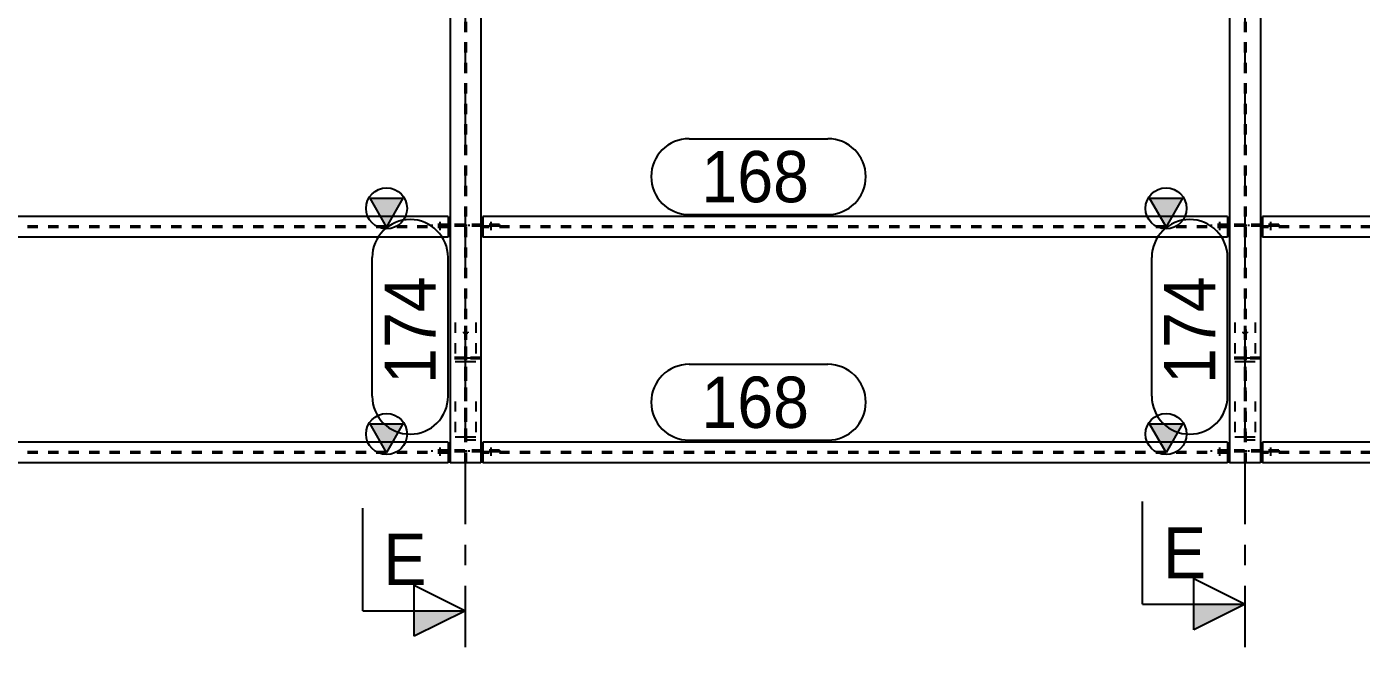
# Model space of a CAD drawing. Header units: millimetres. Extents: x 0 to 594, y 0 to 420.
# Drawn here: x 171.3 to 236.4, y 298.3 to 329.1 of the extents above; entities that cross this region are included whole.
import ezdxf

# ---------------------------------------------------------------- set-up
doc = ezdxf.new("R2010")
doc.units = ezdxf.units.MM
doc.header["$MEASUREMENT"] = 0
for name, pattern in [('XKITLINE00', [0]), ('XKITLINE02', [4, 2, -2]), ('XKITLINE03', [6, 3, -1, 1, -1]), ('XKITLINE04', [3, 0.5, -0.5, 0.5, -0.5, 0.5, -0.5])]:
    doc.linetypes.add(name, pattern=pattern)
for name, color, linetype in [('cut', 7, 'Continuous'), ('grid', 7, 'Continuous'), ('mark', 7, 'Continuous'), ('part1', 7, 'Continuous')]:
    doc.layers.add(name, color=color, linetype=linetype)
doc.styles.add('STYLE_1', font='arial.ttf', dxfattribs={"height": 0.2})

# ---------------------------------------------------------------- blocks, each defined once
blk = doc.blocks.new('*D2234')
at = {"layer": 'part1', "color": 0, "linetype": 'XKITLINE00'}
for p, q in [((1355.291, 1847.476), (1354.491, 1848.876)), ((1354.491, 1848.876), (1356.091, 1848.876)), ((1356.091, 1848.876), (1355.291, 1847.476)), ((1319.191, 1847.976), (1319.191, 1846.976)), ((1358.291, 1847.976), (1319.191, 1847.976)), ((1358.291, 1847.976), (1358.291, 1846.976)), ((1358.291, 1846.976), (1319.191, 1846.976))]:
    blk.add_line(p, q, dxfattribs=at)
at = {"layer": 'part1', "color": 2, "linetype": 'XKITLINE04'}
for p, q in [((1358.291, 1847.504), (1319.191, 1847.504)), ((1358.291, 1847.449), (1319.191, 1847.449))]:
    blk.add_line(p, q, dxfattribs=at)
at = {"layer": 'part1', "color": 0, "linetype": 'XKITLINE00'}
blk.add_circle((1355.291, 1848.376), 1, dxfattribs=at)
at = {"layer": 'part1', "color": 0}
blk.add_solid([(1354.491, 1848.876), (1356.091, 1848.876), (1354.491, 1848.876), (1355.291, 1847.476)], dxfattribs=at)
blk = doc.blocks.new('*D2235')
at = {"layer": 'part1', "color": 0, "linetype": 'XKITLINE00'}
for p, q in [((1355.291, 1858.476), (1354.491, 1859.876)), ((1354.491, 1859.876), (1356.091, 1859.876)), ((1356.091, 1859.876), (1355.291, 1858.476)), ((1319.191, 1858.976), (1319.191, 1857.976)), ((1358.291, 1858.976), (1319.191, 1858.976)), ((1358.291, 1858.976), (1358.291, 1857.976)), ((1358.291, 1857.976), (1319.191, 1857.976))]:
    blk.add_line(p, q, dxfattribs=at)
at = {"layer": 'part1', "color": 2, "linetype": 'XKITLINE04'}
for p, q in [((1358.291, 1858.504), (1319.191, 1858.504)), ((1358.291, 1858.449), (1319.191, 1858.449))]:
    blk.add_line(p, q, dxfattribs=at)
at = {"layer": 'part1', "color": 0, "linetype": 'XKITLINE00'}
blk.add_circle((1355.291, 1859.376), 1, dxfattribs=at)
at = {"layer": 'part1', "color": 0}
blk.add_solid([(1354.491, 1859.876), (1356.091, 1859.876), (1354.491, 1859.876), (1355.291, 1858.476)], dxfattribs=at)
blk = doc.blocks.new('*D2242')
at = {"layer": 'part1', "color": 0, "linetype": 'XKITLINE02'}
blk.add_line((1360.391, 1858.316), (1360.391, 1858.716), dxfattribs=at)
blk.add_line((1360.391, 1858.316), (1360.391, 1858.716), dxfattribs=at)
blk = doc.blocks.new('*D2243')
at = {"layer": 'part1', "color": 2, "linetype": 'XKITLINE04'}
for p, q in [((1359.174, 1858.584), (1359.174, 1858.504)), ((1359.941, 1858.584), (1359.174, 1858.584)), ((1359.941, 1858.504), (1359.174, 1858.504)), ((1359.324, 1858.504), (1359.324, 1858.584)), ((1359.324, 1858.504), (1359.324, 1858.584)), ((1359.891, 1858.584), (1359.891, 1858.504)), ((1359.891, 1858.504), (1359.891, 1858.584)), ((1359.891, 1858.504), (1359.891, 1858.584)), ((1359.941, 1858.504), (1359.941, 1858.584)), ((1360.791, 1858.584), (1359.991, 1858.584)), ((1360.791, 1858.504), (1359.991, 1858.504)), ((1360.791, 1858.584), (1360.791, 1858.504))]:
    blk.add_line(p, q, dxfattribs=at)
at = {"layer": 'part1', "color": 0, "linetype": 'XKITLINE00'}
for p, q in [((1359.991, 1858.584), (1359.891, 1858.584)), ((1359.991, 1858.504), (1359.891, 1858.504)), ((1359.941, 1858.504), (1359.941, 1858.584))]:
    blk.add_line(p, q, dxfattribs=at)
blk = doc.blocks.new('*D2248')
at = {"layer": 'part1', "color": 2, "linetype": 'XKITLINE04'}
for p, q in [((1396.391, 1873.476), (1396.391, 1872.476)), ((1397.081, 1873.476), (1396.391, 1873.476)), ((1397.081, 1873.476), (1397.081, 1872.476)), ((1397.891, 1873.476), (1397.201, 1873.476)), ((1397.201, 1873.476), (1397.201, 1872.476)), ((1397.891, 1873.476), (1397.891, 1846.976)), ((1397.201, 1872.476), (1397.081, 1872.476)), ((1397.109, 1872.476), (1397.109, 1846.976)), ((1397.174, 1872.476), (1397.174, 1846.976))]:
    blk.add_line(p, q, dxfattribs=at)
at = {"layer": 'part1', "color": 0, "linetype": 'XKITLINE00'}
for p, q in [((1396.391, 1872.476), (1396.391, 1846.976)), ((1397.891, 1872.476), (1397.891, 1846.976)), ((1397.141, 1870.476), (1396.341, 1871.876)), ((1396.341, 1871.876), (1397.941, 1871.876)), ((1397.941, 1871.876), (1397.141, 1870.476)), ((1397.891, 1846.976), (1396.391, 1846.976))]:
    blk.add_line(p, q, dxfattribs=at)
blk.add_circle((1397.141, 1871.376), 1, dxfattribs=at)
at = {"layer": 'part1', "color": 0}
blk.add_solid([(1396.341, 1871.876), (1397.941, 1871.876), (1396.341, 1871.876), (1397.141, 1870.476)], dxfattribs=at)
blk = doc.blocks.new('*D2249')
at = {"layer": 'part1', "color": 0, "linetype": 'XKITLINE00'}
for p, q in [((1424.291, 1847.476), (1423.491, 1848.876)), ((1423.491, 1848.876), (1425.091, 1848.876)), ((1425.091, 1848.876), (1424.291, 1847.476)), ((1397.991, 1847.976), (1397.991, 1846.976)), ((1427.291, 1847.976), (1397.991, 1847.976)), ((1427.291, 1847.976), (1427.291, 1846.976)), ((1427.291, 1846.976), (1397.991, 1846.976))]:
    blk.add_line(p, q, dxfattribs=at)
at = {"layer": 'part1', "color": 2, "linetype": 'XKITLINE04'}
for p, q in [((1427.291, 1847.504), (1397.991, 1847.504)), ((1427.291, 1847.449), (1397.991, 1847.449))]:
    blk.add_line(p, q, dxfattribs=at)
at = {"layer": 'part1', "color": 0, "linetype": 'XKITLINE00'}
blk.add_circle((1424.291, 1848.376), 1, dxfattribs=at)
at = {"layer": 'part1', "color": 0}
blk.add_solid([(1423.491, 1848.876), (1425.091, 1848.876), (1423.491, 1848.876), (1424.291, 1847.476)], dxfattribs=at)
blk = doc.blocks.new('*D2250')
at = {"layer": 'part1', "color": 0, "linetype": 'XKITLINE00'}
for p, q in [((1424.291, 1858.476), (1423.491, 1859.876)), ((1423.491, 1859.876), (1425.091, 1859.876)), ((1425.091, 1859.876), (1424.291, 1858.476)), ((1397.991, 1858.976), (1397.991, 1857.976)), ((1427.291, 1858.976), (1397.991, 1858.976)), ((1427.291, 1858.976), (1427.291, 1857.976)), ((1427.291, 1857.976), (1397.991, 1857.976))]:
    blk.add_line(p, q, dxfattribs=at)
at = {"layer": 'part1', "color": 2, "linetype": 'XKITLINE04'}
for p, q in [((1427.291, 1858.504), (1397.991, 1858.504)), ((1427.291, 1858.449), (1397.991, 1858.449))]:
    blk.add_line(p, q, dxfattribs=at)
at = {"layer": 'part1', "color": 0, "linetype": 'XKITLINE00'}
blk.add_circle((1424.291, 1859.376), 1, dxfattribs=at)
at = {"layer": 'part1', "color": 0}
blk.add_solid([(1423.491, 1859.876), (1425.091, 1859.876), (1423.491, 1859.876), (1424.291, 1858.476)], dxfattribs=at)
blk = doc.blocks.new('*D2252')
at = {"layer": 'part1', "color": 0, "linetype": 'XKITLINE02'}
blk.add_line((1395.891, 1847.716), (1395.891, 1847.316), dxfattribs=at)
blk.add_line((1395.891, 1847.716), (1395.891, 1847.316), dxfattribs=at)
blk = doc.blocks.new('*D2253')
at = {"layer": 'part1', "color": 2, "linetype": 'XKITLINE04'}
for p, q in [((1396.291, 1847.584), (1395.491, 1847.584)), ((1395.491, 1847.584), (1395.491, 1847.504)), ((1396.291, 1847.504), (1395.491, 1847.504)), ((1397.109, 1847.584), (1396.341, 1847.584)), ((1396.341, 1847.504), (1396.341, 1847.584)), ((1397.109, 1847.504), (1396.341, 1847.504)), ((1396.391, 1847.584), (1396.391, 1847.504)), ((1396.391, 1847.504), (1396.391, 1847.584)), ((1396.391, 1847.504), (1396.391, 1847.584)), ((1396.959, 1847.504), (1396.959, 1847.584)), ((1396.959, 1847.504), (1396.959, 1847.584)), ((1397.109, 1847.584), (1397.109, 1847.504))]:
    blk.add_line(p, q, dxfattribs=at)
at = {"layer": 'part1', "color": 0, "linetype": 'XKITLINE00'}
for p, q in [((1396.391, 1847.584), (1396.291, 1847.584)), ((1396.391, 1847.504), (1396.291, 1847.504)), ((1396.341, 1847.504), (1396.341, 1847.584))]:
    blk.add_line(p, q, dxfattribs=at)
blk = doc.blocks.new('*D2254')
at = {"layer": 'part1', "color": 2, "linetype": 'XKITLINE04'}
for p, q in [((1397.109, 1852.115), (1396.391, 1852.115)), ((1396.391, 1852.115), (1396.391, 1852.035)), ((1397.109, 1852.035), (1396.391, 1852.035)), ((1396.909, 1852.115), (1396.909, 1852.035)), ((1397.109, 1852.115), (1397.109, 1852.035))]:
    blk.add_line(p, q, dxfattribs=at)
blk = doc.blocks.new('*D2255')
at = {"layer": 'part1', "color": 2, "linetype": 'XKITLINE04'}
for p, q in [((1397.174, 1852.115), (1397.174, 1852.035)), ((1397.891, 1852.115), (1397.174, 1852.115)), ((1397.891, 1852.035), (1397.174, 1852.035)), ((1397.374, 1852.115), (1397.374, 1852.035)), ((1397.891, 1852.115), (1397.891, 1852.035))]:
    blk.add_line(p, q, dxfattribs=at)
blk = doc.blocks.new('*D2256')
at = {"layer": 'part1', "color": 2, "linetype": 'XKITLINE04'}
for p, q in [((1397.174, 1847.584), (1397.174, 1847.504)), ((1397.941, 1847.584), (1397.174, 1847.584)), ((1397.941, 1847.504), (1397.174, 1847.504)), ((1397.324, 1847.504), (1397.324, 1847.584)), ((1397.324, 1847.504), (1397.324, 1847.584)), ((1397.891, 1847.584), (1397.891, 1847.504)), ((1397.891, 1847.504), (1397.891, 1847.584)), ((1397.891, 1847.504), (1397.891, 1847.584)), ((1397.941, 1847.504), (1397.941, 1847.584)), ((1398.791, 1847.584), (1397.991, 1847.584)), ((1398.791, 1847.504), (1397.991, 1847.504)), ((1398.791, 1847.584), (1398.791, 1847.504))]:
    blk.add_line(p, q, dxfattribs=at)
at = {"layer": 'part1', "color": 0, "linetype": 'XKITLINE00'}
for p, q in [((1397.991, 1847.584), (1397.891, 1847.584)), ((1397.991, 1847.504), (1397.891, 1847.504)), ((1397.941, 1847.504), (1397.941, 1847.584))]:
    blk.add_line(p, q, dxfattribs=at)
blk = doc.blocks.new('*D2257')
at = {"layer": 'part1', "color": 0, "linetype": 'XKITLINE02'}
blk.add_line((1398.391, 1847.316), (1398.391, 1847.716), dxfattribs=at)
blk.add_line((1398.391, 1847.316), (1398.391, 1847.716), dxfattribs=at)
blk = doc.blocks.new('*D2260')
at = {"layer": 'part1', "color": 0, "linetype": 'XKITLINE02'}
blk.add_line((1395.891, 1858.716), (1395.891, 1858.316), dxfattribs=at)
blk.add_line((1395.891, 1858.716), (1395.891, 1858.316), dxfattribs=at)
blk = doc.blocks.new('*D2261')
at = {"layer": 'part1', "color": 2, "linetype": 'XKITLINE04'}
for p, q in [((1396.291, 1858.584), (1395.491, 1858.584)), ((1395.491, 1858.584), (1395.491, 1858.504)), ((1396.291, 1858.504), (1395.491, 1858.504)), ((1397.109, 1858.584), (1396.341, 1858.584)), ((1396.341, 1858.504), (1396.341, 1858.584)), ((1397.109, 1858.504), (1396.341, 1858.504)), ((1396.391, 1858.584), (1396.391, 1858.504)), ((1396.391, 1858.504), (1396.391, 1858.584)), ((1396.391, 1858.504), (1396.391, 1858.584)), ((1396.959, 1858.504), (1396.959, 1858.584)), ((1396.959, 1858.504), (1396.959, 1858.584)), ((1397.109, 1858.584), (1397.109, 1858.504))]:
    blk.add_line(p, q, dxfattribs=at)
at = {"layer": 'part1', "color": 0, "linetype": 'XKITLINE00'}
for p, q in [((1396.391, 1858.584), (1396.291, 1858.584)), ((1396.391, 1858.504), (1396.291, 1858.504)), ((1396.341, 1858.504), (1396.341, 1858.584))]:
    blk.add_line(p, q, dxfattribs=at)
blk = doc.blocks.new('*D2262')
at = {"layer": 'part1', "color": 2, "linetype": 'XKITLINE04'}
for p, q in [((1397.174, 1858.584), (1397.174, 1858.504)), ((1397.941, 1858.584), (1397.174, 1858.584)), ((1397.941, 1858.504), (1397.174, 1858.504)), ((1397.324, 1858.504), (1397.324, 1858.584)), ((1397.324, 1858.504), (1397.324, 1858.584)), ((1397.891, 1858.584), (1397.891, 1858.504)), ((1397.891, 1858.504), (1397.891, 1858.584)), ((1397.891, 1858.504), (1397.891, 1858.584)), ((1397.941, 1858.504), (1397.941, 1858.584)), ((1398.791, 1858.584), (1397.991, 1858.584)), ((1398.791, 1858.504), (1397.991, 1858.504)), ((1398.791, 1858.584), (1398.791, 1858.504))]:
    blk.add_line(p, q, dxfattribs=at)
at = {"layer": 'part1', "color": 0, "linetype": 'XKITLINE00'}
for p, q in [((1397.991, 1858.584), (1397.891, 1858.584)), ((1397.991, 1858.504), (1397.891, 1858.504)), ((1397.941, 1858.504), (1397.941, 1858.584))]:
    blk.add_line(p, q, dxfattribs=at)
blk = doc.blocks.new('*D2263')
at = {"layer": 'part1', "color": 0, "linetype": 'XKITLINE02'}
blk.add_line((1398.391, 1858.316), (1398.391, 1858.716), dxfattribs=at)
blk.add_line((1398.391, 1858.316), (1398.391, 1858.716), dxfattribs=at)
blk = doc.blocks.new('*D2438')
at = {"layer": 'mark', "color": 1, "linetype": 'XKITLINE00'}
for p, q in [((1370.041, 1851.776), (1376.804, 1851.776)), ((1370.041, 1848.076), (1376.804, 1848.076))]:
    blk.add_line(p, q, dxfattribs=at)
for centre, start, end in [((1370.041, 1849.926), 90, -90), ((1376.804, 1849.926), -90, 90)]:
    blk.add_arc(centre, 1.85, start, end, dxfattribs=at)
at = {"layer": 'mark', "color": 1, "style": 'STYLE_1', "width": 0.9}
blk.add_text('168', height=2.5, dxfattribs=at).set_placement((1370.641, 1848.676))
blk = doc.blocks.new('*D2439')
at = {"layer": 'mark', "color": 1, "linetype": 'XKITLINE00'}
for p, q in [((1370.041, 1862.776), (1376.804, 1862.776)), ((1370.041, 1859.076), (1376.804, 1859.076))]:
    blk.add_line(p, q, dxfattribs=at)
for centre, start, end in [((1370.041, 1860.926), 90, -90), ((1376.804, 1860.926), -90, 90)]:
    blk.add_arc(centre, 1.85, start, end, dxfattribs=at)
at = {"layer": 'mark', "color": 1, "style": 'STYLE_1', "width": 0.9}
blk.add_text('168', height=2.5, dxfattribs=at).set_placement((1370.641, 1859.676))
blk = doc.blocks.new('*D2442')
at = {"layer": 'mark', "color": 1, "linetype": 'XKITLINE00'}
for p, q in [((1354.591, 1850.22), (1354.591, 1856.983)), ((1358.291, 1850.22), (1358.291, 1856.983))]:
    blk.add_line(p, q, dxfattribs=at)
for centre, start, end in [((1356.441, 1856.983), 0, 180), ((1356.441, 1850.22), 180, 0)]:
    blk.add_arc(centre, 1.85, start, end, dxfattribs=at)
at = {"layer": 'mark', "color": 1, "style": 'STYLE_1', "width": 0.9}
blk.add_text('174', height=2.5, rotation=90.00021, dxfattribs=at).set_placement((1357.691, 1850.82))
blk = doc.blocks.new('*D2448')
at = {"layer": 'cut', "color": 1, "linetype": 'XKITLINE00'}
for p, q in [((1397.141, 1880.128), (1394.641, 1881.378)), ((1394.641, 1881.378), (1394.641, 1878.878)), ((1392.141, 1880.128), (1392.141, 1875.128)), ((1392.141, 1880.128), (1397.141, 1880.128)), ((1397.141, 1880.128), (1394.641, 1878.878)), ((1392.141, 1840.084), (1392.141, 1845.084)), ((1394.641, 1838.834), (1394.641, 1841.334)), ((1394.641, 1841.334), (1397.141, 1840.084)), ((1392.141, 1840.084), (1397.141, 1840.084)), ((1397.141, 1840.084), (1394.641, 1838.834))]:
    blk.add_line(p, q, dxfattribs=at)
at = {"layer": 'cut', "color": 1}
for points in [[(1394.641, 1881.378), (1397.141, 1880.128), (1394.641, 1881.378), (1394.641, 1880.128)], [(1394.641, 1840.084), (1397.141, 1840.084), (1394.641, 1840.084), (1394.641, 1838.834)]]:
    blk.add_solid(points, dxfattribs=at)
at = {"layer": 'cut', "color": 3, "style": 'STYLE_1', "width": 0.9}
for p in [(1393.141, 1876.378), (1393.141, 1841.334)]:
    blk.add_text('E', height=2.5, dxfattribs=at).set_placement(p)
blk = doc.blocks.new('*D2449')
at = {"layer": 'cut', "color": 1, "linetype": 'XKITLINE00'}
for p, q in [((1359.141, 1879.854), (1356.641, 1881.104)), ((1356.641, 1881.104), (1356.641, 1878.604)), ((1354.141, 1879.854), (1354.141, 1874.854)), ((1354.141, 1879.854), (1359.141, 1879.854)), ((1359.141, 1879.854), (1356.641, 1878.604)), ((1354.141, 1839.763), (1354.141, 1844.763)), ((1356.641, 1838.513), (1356.641, 1841.013)), ((1356.641, 1841.013), (1359.141, 1839.763)), ((1354.141, 1839.763), (1359.141, 1839.763)), ((1359.141, 1839.763), (1356.641, 1838.513))]:
    blk.add_line(p, q, dxfattribs=at)
at = {"layer": 'cut', "color": 1}
for points in [[(1356.641, 1881.104), (1359.141, 1879.854), (1356.641, 1881.104), (1356.641, 1879.854)], [(1356.641, 1839.763), (1359.141, 1839.763), (1356.641, 1839.763), (1356.641, 1838.513)]]:
    blk.add_solid(points, dxfattribs=at)
at = {"layer": 'cut', "color": 3, "style": 'STYLE_1', "width": 0.9}
for p in [(1355.141, 1876.104), (1355.141, 1841.013)]:
    blk.add_text('E', height=2.5, dxfattribs=at).set_placement(p)
blk = doc.blocks.new('*D2454')
at = {"layer": 'part1', "color": 2, "linetype": 'XKITLINE04'}
for p, q in [((1359.034, 1853.357), (1359.034, 1853.305)), ((1359.034, 1853.318), (1359.114, 1853.318)), ((1359.114, 1853.357), (1359.114, 1853.305))]:
    blk.add_line(p, q, dxfattribs=at)
blk = doc.blocks.new('*D2455')
at = {"layer": 'part1', "color": 2, "linetype": 'XKITLINE04'}
for p, q in [((1359.169, 1853.357), (1359.169, 1853.305)), ((1359.169, 1853.318), (1359.249, 1853.318)), ((1359.249, 1853.357), (1359.249, 1853.305))]:
    blk.add_line(p, q, dxfattribs=at)
blk = doc.blocks.new('*D2456')
at = {"layer": 'part1', "color": 2, "linetype": 'XKITLINE04'}
for p, q in [((1358.641, 1853.807), (1358.641, 1851.915)), ((1359.114, 1853.647), (1359.114, 1848.235)), ((1359.169, 1853.647), (1359.169, 1848.235)), ((1359.641, 1853.807), (1359.641, 1851.915)), ((1359.641, 1852.075), (1358.641, 1852.075)), ((1358.641, 1851.915), (1359.114, 1851.915)), ((1359.169, 1851.915), (1359.641, 1851.915)), ((1358.641, 1849.967), (1358.641, 1848.075)), ((1359.641, 1849.967), (1359.641, 1848.075)), ((1358.641, 1848.235), (1359.114, 1848.235)), ((1359.641, 1848.075), (1358.641, 1848.075)), ((1359.169, 1848.235), (1359.641, 1848.235))]:
    blk.add_line(p, q, dxfattribs=at)
blk = doc.blocks.new('*D2457')
at = {"layer": 'part1', "color": 2, "linetype": 'XKITLINE04'}
for p, q in [((1397.034, 1853.357), (1397.034, 1853.305)), ((1397.034, 1853.318), (1397.114, 1853.318)), ((1397.114, 1853.357), (1397.114, 1853.305))]:
    blk.add_line(p, q, dxfattribs=at)
blk = doc.blocks.new('*D2458')
at = {"layer": 'part1', "color": 2, "linetype": 'XKITLINE04'}
for p, q in [((1397.169, 1853.357), (1397.169, 1853.305)), ((1397.169, 1853.318), (1397.249, 1853.318)), ((1397.249, 1853.357), (1397.249, 1853.305))]:
    blk.add_line(p, q, dxfattribs=at)
blk = doc.blocks.new('*D2459')
at = {"layer": 'part1', "color": 2, "linetype": 'XKITLINE04'}
for p, q in [((1396.641, 1853.807), (1396.641, 1851.915)), ((1397.114, 1853.647), (1397.114, 1848.235)), ((1397.169, 1853.647), (1397.169, 1848.235)), ((1397.641, 1853.807), (1397.641, 1851.915)), ((1397.641, 1852.075), (1396.641, 1852.075)), ((1396.641, 1851.915), (1397.114, 1851.915)), ((1397.169, 1851.915), (1397.641, 1851.915)), ((1396.641, 1849.967), (1396.641, 1848.075)), ((1397.641, 1849.967), (1397.641, 1848.075)), ((1396.641, 1848.235), (1397.114, 1848.235)), ((1397.641, 1848.075), (1396.641, 1848.075)), ((1397.169, 1848.235), (1397.641, 1848.235))]:
    blk.add_line(p, q, dxfattribs=at)
blk = doc.blocks.new('*D2463')
at = {"layer": 'grid', "color": 4, "linetype": 'XKITLINE03'}
blk.add_line((1359.141, 1819.981), (1359.141, 1905.53), dxfattribs=at)
blk = doc.blocks.new('*D2464')
at = {"layer": 'grid', "color": 4, "linetype": 'XKITLINE03'}
blk.add_line((1397.141, 1819.981), (1397.141, 1905.53), dxfattribs=at)
blk = doc.blocks.new('*D2477')
at = {"layer": 'part1', "color": 2, "linetype": 'XKITLINE04'}
for p, q in [((1358.391, 1873.476), (1358.391, 1872.476)), ((1359.081, 1873.476), (1358.391, 1873.476)), ((1359.081, 1873.476), (1359.081, 1872.476)), ((1359.891, 1873.476), (1359.201, 1873.476)), ((1359.201, 1873.476), (1359.201, 1872.476)), ((1359.891, 1873.476), (1359.891, 1846.976)), ((1359.201, 1872.476), (1359.081, 1872.476)), ((1359.109, 1872.476), (1359.109, 1846.976)), ((1359.174, 1872.476), (1359.174, 1846.976))]:
    blk.add_line(p, q, dxfattribs=at)
at = {"layer": 'part1', "color": 0, "linetype": 'XKITLINE00'}
for p, q in [((1358.391, 1872.476), (1358.391, 1846.976)), ((1359.891, 1872.476), (1359.891, 1846.976)), ((1359.141, 1870.476), (1358.341, 1871.876)), ((1358.341, 1871.876), (1359.941, 1871.876)), ((1359.941, 1871.876), (1359.141, 1870.476)), ((1359.891, 1846.976), (1358.391, 1846.976))]:
    blk.add_line(p, q, dxfattribs=at)
blk.add_circle((1359.141, 1871.376), 1, dxfattribs=at)
at = {"layer": 'part1', "color": 0}
blk.add_solid([(1358.341, 1871.876), (1359.941, 1871.876), (1358.341, 1871.876), (1359.141, 1870.476)], dxfattribs=at)
blk = doc.blocks.new('*D2478')
at = {"layer": 'part1', "color": 0, "linetype": 'XKITLINE00'}
for p, q in [((1393.291, 1847.476), (1392.491, 1848.876)), ((1392.491, 1848.876), (1394.091, 1848.876)), ((1394.091, 1848.876), (1393.291, 1847.476)), ((1359.991, 1847.976), (1359.991, 1846.976)), ((1396.291, 1847.976), (1359.991, 1847.976)), ((1396.291, 1847.976), (1396.291, 1846.976)), ((1396.291, 1846.976), (1359.991, 1846.976))]:
    blk.add_line(p, q, dxfattribs=at)
at = {"layer": 'part1', "color": 2, "linetype": 'XKITLINE04'}
for p, q in [((1396.291, 1847.504), (1359.991, 1847.504)), ((1396.291, 1847.449), (1359.991, 1847.449))]:
    blk.add_line(p, q, dxfattribs=at)
at = {"layer": 'part1', "color": 0, "linetype": 'XKITLINE00'}
blk.add_circle((1393.291, 1848.376), 1, dxfattribs=at)
at = {"layer": 'part1', "color": 0}
blk.add_solid([(1392.491, 1848.876), (1394.091, 1848.876), (1392.491, 1848.876), (1393.291, 1847.476)], dxfattribs=at)
blk = doc.blocks.new('*D2479')
at = {"layer": 'part1', "color": 0, "linetype": 'XKITLINE00'}
for p, q in [((1393.291, 1858.476), (1392.491, 1859.876)), ((1392.491, 1859.876), (1394.091, 1859.876)), ((1394.091, 1859.876), (1393.291, 1858.476)), ((1359.991, 1858.976), (1359.991, 1857.976)), ((1396.291, 1858.976), (1359.991, 1858.976)), ((1396.291, 1858.976), (1396.291, 1857.976)), ((1396.291, 1857.976), (1359.991, 1857.976))]:
    blk.add_line(p, q, dxfattribs=at)
at = {"layer": 'part1', "color": 2, "linetype": 'XKITLINE04'}
for p, q in [((1396.291, 1858.504), (1359.991, 1858.504)), ((1396.291, 1858.449), (1359.991, 1858.449))]:
    blk.add_line(p, q, dxfattribs=at)
at = {"layer": 'part1', "color": 0, "linetype": 'XKITLINE00'}
blk.add_circle((1393.291, 1859.376), 1, dxfattribs=at)
at = {"layer": 'part1', "color": 0}
blk.add_solid([(1392.491, 1859.876), (1394.091, 1859.876), (1392.491, 1859.876), (1393.291, 1858.476)], dxfattribs=at)
blk = doc.blocks.new('*D2481')
at = {"layer": 'part1', "color": 2, "linetype": 'XKITLINE04'}
for p, q in [((1358.291, 1847.584), (1357.491, 1847.584)), ((1357.491, 1847.584), (1357.491, 1847.504)), ((1358.291, 1847.504), (1357.491, 1847.504)), ((1359.109, 1847.584), (1358.341, 1847.584)), ((1358.341, 1847.504), (1358.341, 1847.584)), ((1359.109, 1847.504), (1358.341, 1847.504)), ((1358.391, 1847.584), (1358.391, 1847.504)), ((1358.391, 1847.504), (1358.391, 1847.584)), ((1358.391, 1847.504), (1358.391, 1847.584)), ((1358.959, 1847.504), (1358.959, 1847.584)), ((1358.959, 1847.504), (1358.959, 1847.584)), ((1359.109, 1847.584), (1359.109, 1847.504))]:
    blk.add_line(p, q, dxfattribs=at)
at = {"layer": 'part1', "color": 0, "linetype": 'XKITLINE00'}
for p, q in [((1358.391, 1847.584), (1358.291, 1847.584)), ((1358.391, 1847.504), (1358.291, 1847.504)), ((1358.341, 1847.504), (1358.341, 1847.584))]:
    blk.add_line(p, q, dxfattribs=at)
blk = doc.blocks.new('*D2482')
at = {"layer": 'part1', "color": 0, "linetype": 'XKITLINE02'}
blk.add_line((1360.391, 1847.316), (1360.391, 1847.716), dxfattribs=at)
blk.add_line((1360.391, 1847.316), (1360.391, 1847.716), dxfattribs=at)
blk = doc.blocks.new('*D2483')
at = {"layer": 'part1', "color": 2, "linetype": 'XKITLINE04'}
for p, q in [((1359.174, 1847.584), (1359.174, 1847.504)), ((1359.941, 1847.584), (1359.174, 1847.584)), ((1359.941, 1847.504), (1359.174, 1847.504)), ((1359.324, 1847.504), (1359.324, 1847.584)), ((1359.324, 1847.504), (1359.324, 1847.584)), ((1359.891, 1847.584), (1359.891, 1847.504)), ((1359.891, 1847.504), (1359.891, 1847.584)), ((1359.891, 1847.504), (1359.891, 1847.584)), ((1359.941, 1847.504), (1359.941, 1847.584)), ((1360.791, 1847.584), (1359.991, 1847.584)), ((1360.791, 1847.504), (1359.991, 1847.504)), ((1360.791, 1847.584), (1360.791, 1847.504))]:
    blk.add_line(p, q, dxfattribs=at)
at = {"layer": 'part1', "color": 0, "linetype": 'XKITLINE00'}
for p, q in [((1359.991, 1847.584), (1359.891, 1847.584)), ((1359.991, 1847.504), (1359.891, 1847.504)), ((1359.941, 1847.504), (1359.941, 1847.584))]:
    blk.add_line(p, q, dxfattribs=at)
blk = doc.blocks.new('*D2484')
at = {"layer": 'part1', "color": 2, "linetype": 'XKITLINE04'}
for p, q in [((1359.109, 1852.115), (1358.391, 1852.115)), ((1358.391, 1852.115), (1358.391, 1852.035)), ((1359.109, 1852.035), (1358.391, 1852.035)), ((1358.909, 1852.115), (1358.909, 1852.035)), ((1359.109, 1852.115), (1359.109, 1852.035))]:
    blk.add_line(p, q, dxfattribs=at)
blk = doc.blocks.new('*D2485')
at = {"layer": 'part1', "color": 2, "linetype": 'XKITLINE04'}
for p, q in [((1359.174, 1852.115), (1359.174, 1852.035)), ((1359.891, 1852.115), (1359.174, 1852.115)), ((1359.891, 1852.035), (1359.174, 1852.035)), ((1359.374, 1852.115), (1359.374, 1852.035)), ((1359.891, 1852.115), (1359.891, 1852.035))]:
    blk.add_line(p, q, dxfattribs=at)
blk = doc.blocks.new('*D2486')
at = {"layer": 'part1', "color": 0, "linetype": 'XKITLINE02'}
blk.add_line((1357.891, 1847.716), (1357.891, 1847.316), dxfattribs=at)
blk.add_line((1357.891, 1847.716), (1357.891, 1847.316), dxfattribs=at)
blk = doc.blocks.new('*D2487')
at = {"layer": 'part1', "color": 0, "linetype": 'XKITLINE02'}
blk.add_line((1357.891, 1858.716), (1357.891, 1858.316), dxfattribs=at)
blk.add_line((1357.891, 1858.716), (1357.891, 1858.316), dxfattribs=at)
blk = doc.blocks.new('*D2488')
at = {"layer": 'part1', "color": 2, "linetype": 'XKITLINE04'}
for p, q in [((1358.291, 1858.584), (1357.491, 1858.584)), ((1357.491, 1858.584), (1357.491, 1858.504)), ((1358.291, 1858.504), (1357.491, 1858.504)), ((1359.109, 1858.584), (1358.341, 1858.584)), ((1358.341, 1858.504), (1358.341, 1858.584)), ((1359.109, 1858.504), (1358.341, 1858.504)), ((1358.391, 1858.584), (1358.391, 1858.504)), ((1358.391, 1858.504), (1358.391, 1858.584)), ((1358.391, 1858.504), (1358.391, 1858.584)), ((1358.959, 1858.504), (1358.959, 1858.584)), ((1358.959, 1858.504), (1358.959, 1858.584)), ((1359.109, 1858.584), (1359.109, 1858.504))]:
    blk.add_line(p, q, dxfattribs=at)
at = {"layer": 'part1', "color": 0, "linetype": 'XKITLINE00'}
for p, q in [((1358.391, 1858.584), (1358.291, 1858.584)), ((1358.391, 1858.504), (1358.291, 1858.504)), ((1358.341, 1858.504), (1358.341, 1858.584))]:
    blk.add_line(p, q, dxfattribs=at)
blk = doc.blocks.new('*D2493')
at = {"layer": 'mark', "color": 1, "linetype": 'XKITLINE00'}
for p, q in [((1392.591, 1850.22), (1392.591, 1856.983)), ((1396.291, 1850.22), (1396.291, 1856.983))]:
    blk.add_line(p, q, dxfattribs=at)
for centre, start, end in [((1394.441, 1856.983), 0, 180), ((1394.441, 1850.22), 180, 0)]:
    blk.add_arc(centre, 1.85, start, end, dxfattribs=at)
at = {"layer": 'mark', "color": 1, "style": 'STYLE_1', "width": 0.9}
blk.add_text('174', height=2.5, rotation=90.00021, dxfattribs=at).set_placement((1395.691, 1850.82))

msp = doc.modelspace()

# ---------------------------------------------------------------- block references
at = {"layer": 'cut'}
for name in ['*D2448', '*D2449']:
    msp.add_blockref(name, (-1166.435, -1539.151), dxfattribs=at)
at = {"layer": 'grid'}
for name in ['*D2463', '*D2464']:
    msp.add_blockref(name, (-1166.435, -1539.151), dxfattribs=at)
at = {"layer": 'mark'}
for name in ['*D2439', '*D2442', '*D2493', '*D2438']:
    msp.add_blockref(name, (-1166.435, -1539.151), dxfattribs=at)
at = {"layer": 'part1'}
for name in ['*D2477', '*D2248', '*D2235', '*D2479', '*D2250', '*D2487', '*D2242', '*D2260', '*D2263', '*D2488', '*D2243', '*D2261', '*D2262', '*D2456', '*D2459', '*D2454', '*D2455', '*D2457', '*D2458', '*D2484', '*D2485', '*D2254', '*D2255', '*D2234', '*D2478', '*D2249', '*D2481', '*D2486', '*D2483', '*D2482', '*D2253', '*D2252', '*D2256', '*D2257']:
    msp.add_blockref(name, (-1166.435, -1539.151), dxfattribs=at)

doc.saveas('drawing.dxf')
